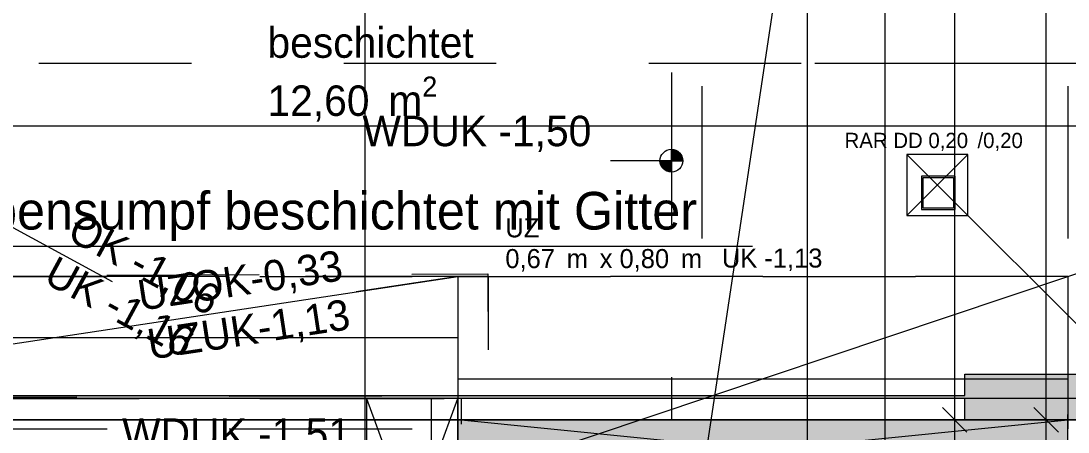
# Model space of a CAD drawing. Header units: metres. Extents: x -14 to 130, y -38 to 4.
# Drawn here: x 1.872 to 5.306, y -22.005 to -20.656 of the extents above; entities that cross this region are included whole.
import ezdxf

# ---------------------------------------------------------------- set-up
doc = ezdxf.new("R2010")
doc.units = ezdxf.units.M
doc.header["$MEASUREMENT"] = 0
for name, pattern in [('Kanal', [0.005, 0.003, -0.001, 0, -0.001]), ('Schnittlinie', [0.006, 0.003, -0.0015, 0, -0.0015]), ('Strichliert_1_-1', [2, 1, -1]), ('Strichlinie eng', [0.002, 0.0015, -0.0005]), ('Untersicht', [0.001, 0.0005, -0.0005])]:
    doc.linetypes.add(name, pattern=pattern)
for name, color, linetype in [('-1._KG PP_3_150 Stütze', 7, 'Continuous'), ('-1._KG PP_3_210 Decke', 7, 'Continuous'), ('-1._KG PP_3_220 Bodenaufbau', 7, 'Continuous'), ('-1._KG PP_3_250 Träger Unterzug', 7, 'Continuous'), ('-1._KG PP_3_270 Deckendurchbruchsymbol', 7, 'Continuous'), ('-1._KG PP_3_570 Beschriftung 3D', 7, 'Continuous'), ('-1._KG PP_3_810 Raum', 7, 'Continuous'), ('-1._KG PP_3_815 Raumbegrenzung', 7, 'Continuous'), ('-1._KG PP_3_851 Marker Schnitt', 7, 'Continuous'), ('-1._KG PP_3_945 Einreichplan Beschriftung', 7, 'Continuous'), ('-1._KG PP_3_955 Polierplan Beschriftung', 7, 'Continuous'), ('-1._KG PP_3_Bemaßen_Sperrmaß 2D', 7, 'Continuous'), ('-1._KG PP_3_Kataster Grenzpunkte_Grenzpunkt (GP) Hausecke_Kennzeichen', 7, 'Continuous'), ('-1._KG PP_3_Kataster Grenzpunkte_Grenzpunkt (GP) Zeichen im Fels_Kennzeichen', 7, 'Continuous'), ('-1._KG PP_3_Kataster Grundstücke_Grundstück', 7, 'Continuous')]:
    doc.layers.add(name, color=color, linetype=linetype)
doc.styles.add('ERSTELLTER_STIL_5', font='')
doc.styles.get('ERSTELLTER_STIL_5').set_extended_font_data('Eurostile')
doc.linetypes.add('GAS', pattern='A,0,[1,415_260415_PP_VA_1_2 -1 KG1.Shx,S=0.186508,R=0,X=0,Y=0],-26.5,0', length=26.5)

msp = doc.modelspace()

# ---------------------------------------------------------------- hatches: boundary and pattern name
at = {"layer": '-1._KG PP_3_150 Stütze', "linetype": 'Continuous', "lineweight": 13, "true_color": 0x3f7f02}
msp.add_hatch(color=76, dxfattribs=at).paths.add_polyline_path([(3.305, -22.165), (5.305, -22.165), (5.305, -21.965), (3.305, -21.965)])
at = {"layer": '-1._KG PP_3_570 Beschriftung 3D', "linetype": 'Continuous', "lineweight": 0, "true_color": 0x191100}
h = msp.add_hatch(color=28, dxfattribs=at)
h.paths.add_polyline_path([(0.8669, -11.48), (0.8449, -11.48), (0.8449, -11.49), (0.8669, -11.49), (0.8669, -11.935), (1.0169, -11.935), (1.0169, -11.56), (1.7669, -11.56), (1.7669, -11.49), (4.9669, -11.49), (4.9669, -11.56), (5.7169, -11.56), (5.7169, -11.935), (5.7869, -11.935), (5.7869, -13.105), (5.7169, -13.105), (5.7169, -13.855), (4.9669, -13.855), (4.9669, -13.925), (1.7669, -13.925), (1.7669, -13.855), (1.0169, -13.855), (1.0169, -13.105), (0.8669, -13.105), (0.8669, -14.005), (1.7669, -14.005), (1.7669, -13.935), (4.9669, -13.935), (4.9669, -14.005), (5.7869, -14.005), (5.7869, -14.205), (4.9669, -14.205), (4.9669, -14.275), (1.7669, -14.275), (1.7669, -14.205), (0.8669, -14.205), (0.8669, -15.105), (1.0169, -15.105), (1.0169, -14.355), (1.7669, -14.355), (1.7669, -14.285), (4.9669, -14.285), (4.9669, -14.355), (5.7169, -14.355), (5.7169, -15.105), (5.7869, -15.105), (5.7869, -15.825), (5.7169, -15.825), (5.7169, -16.575), (4.9669, -16.575), (4.9669, -16.645), (1.7669, -16.645), (1.7669, -16.575), (1.0169, -16.575), (1.0169, -15.825), (0.8669, -15.825), (0.8669, -16.725), (1.7669, -16.725), (1.7669, -16.655), (4.9669, -16.655), (4.9669, -16.725), (5.7869, -16.725), (5.7869, -16.925), (4.9669, -16.925), (4.9669, -16.995), (1.7669, -16.995), (1.7669, -16.925), (0.8669, -16.925), (0.8669, -17.825), (1.0169, -17.825), (1.0169, -17.075), (1.7669, -17.075), (1.7669, -17.005), (4.9669, -17.005), (4.9669, -17.075), (5.7169, -17.075), (5.7169, -17.825), (5.7869, -17.825), (5.7869, -18.995), (5.7169, -18.995), (5.7169, -19.37), (4.9669, -19.37), (4.9669, -19.44), (1.7669, -19.44), (1.7669, -19.37), (1.0169, -19.37), (1.0169, -18.995), (0.8669, -18.995), (0.8669, -19.895), (1.0169, -19.895), (1.0169, -19.52), (1.7669, -19.52), (1.7669, -19.45), (4.9669, -19.45), (4.9669, -19.52), (5.7169, -19.52), (5.7169, -19.895), (5.7869, -19.895), (5.7869, -21.065), (5.7169, -21.065), (5.7169, -21.815), (4.9669, -21.815), (4.9669, -21.885), (1.7669, -21.885), (1.7669, -21.815), (1.0169, -21.815), (1.0169, -21.065), (0.8669, -21.065), (0.8669, -21.965), (1.7669, -21.965), (1.7669, -21.895), (4.9669, -21.895), (4.9669, -21.965), (5.7869, -21.965), (5.7869, -22.165), (4.9669, -22.165), (4.9669, -22.235), (1.7669, -22.235), (1.7669, -22.165), (0.8669, -22.165), (0.8669, -23.065), (1.0169, -23.065), (1.0169, -22.315), (1.7669, -22.315), (1.7669, -22.245), (4.9669, -22.245), (4.9669, -22.315), (5.7169, -22.315), (5.7169, -23.065), (5.7869, -23.065), (5.7869, -24.235), (5.7169, -24.235), (5.7169, -24.61), (4.9669, -24.61), (4.9669, -24.68), (1.7669, -24.68), (1.7669, -24.61), (1.0169, -24.61), (1.0169, -24.235), (0.8669, -24.235), (0.8669, -25.135), (1.0169, -25.135), (1.0169, -24.76), (1.7669, -24.76), (1.7669, -24.69), (4.9669, -24.69), (4.9669, -24.76), (5.7169, -24.76), (5.7169, -25.135), (5.7869, -25.135), (5.7869, -26.305), (5.7169, -26.305), (5.7169, -27.055), (4.9669, -27.055), (4.9669, -27.125), (1.7669, -27.125), (1.7669, -27.055), (1.0169, -27.055), (1.0169, -26.305), (0.8669, -26.305), (0.8669, -27.205), (1.7669, -27.205), (1.7669, -27.135), (4.9669, -27.135), (4.9669, -27.205), (5.8569, -27.205), (5.8569, -27.2189), (4.976, -27.345), (4.9859, -27.4143), (1.8181, -27.8674), (1.8082, -27.7981), (0.9173, -27.9256), (1.0447, -28.8165), (1.1932, -28.7953), (1.087, -28.0528), (1.8294, -27.9466), (1.8195, -27.8773), (4.9873, -27.4242), (4.9972, -27.4935), (5.7396, -27.3872), (5.8458, -28.1297), (5.9151, -28.1198), (6.0171, -28.8325), (5.9478, -28.8424), (6.054, -29.5849), (5.3116, -29.6911), (5.3215, -29.7604), (2.1537, -30.2135), (2.1438, -30.1442), (1.4014, -30.2504), (1.2952, -29.508), (1.1467, -29.5292), (1.2741, -30.4202), (0.9173, -30.4715), (1.0447, -31.3624), (1.1932, -31.3412), (1.087, -30.5987), (1.8294, -30.4925), (1.8195, -30.4232), (4.9873, -29.9701), (4.9972, -30.0394), (5.7396, -29.9332), (5.8458, -30.6756), (5.9151, -30.6657), (6.0171, -31.3784), (5.9478, -31.3883), (6.054, -32.1308), (5.3116, -32.237), (5.3215, -32.3063), (2.1537, -32.7594), (2.1438, -32.6901), (1.4014, -32.7963), (1.2952, -32.0539), (1.1467, -32.0751), (1.2741, -32.9661), (2.1651, -32.8386), (2.1551, -32.7693), (5.3229, -32.3162), (5.3328, -32.3855), (13.0079, -31.2875), (13.0178, -31.3553), (13.9084, -31.2254), (13.8997, -31.166), (17.0675, -30.7129), (17.0749, -30.7638), (17.9655, -30.634), (17.8356, -29.7434), (17.7645, -29.7538), (17.6625, -29.0411), (17.7318, -29.031), (17.602, -28.1404), (16.7114, -28.2702), (16.7227, -28.3479), (13.555, -28.8011), (13.5557, -28.806), (13.5448, -28.7318), (12.6543, -28.8616), (12.7841, -29.7522), (12.8533, -29.7421), (12.9553, -30.4549), (12.8879, -30.4647), (13.0065, -31.2777), (6.2223, -32.2481), (6.0963, -31.3671), (6.027, -31.377), (5.925, -30.6643), (5.9943, -30.6544), (5.8668, -29.7632), (6.2237, -29.7121), (6.0963, -28.8212), (6.027, -28.8311), (5.925, -28.1184), (5.9943, -28.1084), (5.8669, -27.2175), (5.8669, -26.305), (5.7969, -26.305), (5.7969, -25.135), (5.8669, -25.135), (5.8669, -24.235), (5.7969, -24.235), (5.7969, -23.065), (5.8669, -23.065), (5.8669, -22.165), (5.7969, -22.165), (5.7969, -21.965), (5.8669, -21.965), (5.8669, -21.065), (5.7969, -21.065), (5.7969, -19.895), (5.8669, -19.895), (5.8669, -18.995), (5.7969, -18.995), (5.7969, -17.825), (5.8669, -17.825), (5.8669, -16.925), (5.7969, -16.925), (5.7969, -16.725), (5.8669, -16.725), (5.8669, -15.825), (5.7969, -15.825), (5.7969, -15.105), (5.8669, -15.105), (5.8669, -14.205), (5.7969, -14.205), (5.7969, -14.005), (5.8669, -14.005), (5.8669, -13.105), (5.7969, -13.105), (5.7969, -11.935), (5.8669, -11.935), (5.8669, -11.035), (5.7969, -11.035), (5.7969, -9.865), (5.8669, -9.865), (5.8669, -8.965), (4.9669, -8.965), (4.9669, -9.035), (1.7669, -9.035), (1.7669, -8.965), (0.8669, -8.965), (0.8669, -9.865), (1.0169, -9.865), (1.0169, -9.115), (1.7669, -9.115), (1.7669, -9.045), (4.9669, -9.045), (4.9669, -9.115), (5.7169, -9.115), (5.7169, -9.865), (5.7869, -9.865), (5.7869, -11.035), (5.7169, -11.035), (5.7169, -11.41), (4.9669, -11.41), (4.9669, -11.48), (1.7669, -11.48), (1.7669, -11.41), (1.0169, -11.41), (1.0169, -11.035), (0.8669, -11.035)])
h.paths.add_polyline_path([(12.9325, -29.7306), (12.8243, -28.9884), (13.5665, -28.8802), (13.5564, -28.811), (16.7241, -28.3578), (16.7228, -28.3486), (16.733, -28.4186), (17.4752, -28.3104), (17.5834, -29.0526), (17.6526, -29.0425), (17.7546, -29.7552), (17.6872, -29.7651), (17.7954, -30.5072), (17.0532, -30.6154), (17.066, -30.703), (13.8983, -31.1561), (13.8867, -31.077), (13.1446, -31.1852), (13.0364, -30.443), (12.9652, -30.4534), (12.8632, -29.7407)], flags=0)
at = {"layer": '-1._KG PP_3_Kataster Grenzpunkte_Grenzpunkt (GP) Hausecke_Kennzeichen', "linetype": 'Continuous', "lineweight": 13, "true_color": 0xff6400}
for points in [[(4.005, -21.1147), (4.0425, -21.1147), (4.0397, -21.1003), (4.0315, -21.0881), (4.0194, -21.08), (4.005, -21.0772)], [(4.005, -21.1147), (3.9675, -21.1147), (3.9704, -21.129), (3.9785, -21.1412), (3.9907, -21.1493), (4.005, -21.1522)]]:
    msp.add_hatch(color=30, dxfattribs=at).paths.add_polyline_path(points)

# ---------------------------------------------------------------- linework, layer by layer
at = {"layer": '-1._KG PP_3_150 Stütze', "color": 7, "linetype": 'Continuous', "lineweight": 13, "ltscale": 1000}
for p, q in [((3.305, -22.165), (5.305, -21.965)), ((5.305, -22.165), (3.305, -21.965))]:
    msp.add_line(p, q, dxfattribs=at)
at = {"layer": '-1._KG PP_3_150 Stütze', "color": 7, "linetype": 'Continuous', "lineweight": 18, "ltscale": 1000, "flags": 128}
msp.add_lwpolyline([(3.305, -22.165), (5.305, -22.165), (5.305, -21.965), (3.305, -21.965)], close=True, dxfattribs=at)
at = {"layer": '-1._KG PP_3_210 Decke', "color": 8, "linetype": 'Untersicht', "lineweight": 13, "ltscale": 1000, "flags": 128}
msp.add_lwpolyline([(0.1831, -14.47), (0.185, -14.9998), (0.185, -21.895), (3.305, -21.895), (3.305, -22.165), (4.905, -22.165), (4.905, -24.32), (7.875, -24.32), (7.875, -23.85), (9.87, -23.85), (9.87, -24.32), (13.0067, -24.32), (12.9484, -23.92), (12.865, -23.92), (12.865, -21.895), (18.7604, -21.895), (18.7621, -21.495), (18.7694, -20.4274), (14.6603, -20.4274), (15.32, -17.3819), (15.32, -14.87), (15.32, -14.47)], close=True, dxfattribs=at)
at = {"layer": '-1._KG PP_3_210 Decke', "color": 7, "linetype": 'Untersicht', "lineweight": 13, "ltscale": 1000, "true_color": 0xf4f4f4, "flags": 128}
msp.add_lwpolyline([(5.305, -21.495), (0.1844, -21.495), (0.1967, -31.38), (9.535, -31.38), (9.535, -30.88), (12.385, -30.88), (12.385, -29.98), (18.7258, -29.98), (18.7621, -21.495), (12.465, -21.495), (12.465, -24.32), (13.0067, -24.32), (13.2326, -25.87), (9.875, -25.87), (7.875, -25.87), (7.875, -23.92), (5.305, -23.92)], close=True, dxfattribs=at)
at = {"layer": '-1._KG PP_3_220 Bodenaufbau', "color": 7, "linetype": 'Continuous', "lineweight": 13, "ltscale": 1000, "flags": 128}
for points in [[(3.305, -21.965), (3.305, -22.165)], [(5.305, -21.965), (3.305, -21.965)], [(5.305, -22.165), (5.305, -21.965)]]:
    msp.add_lwpolyline(points, dxfattribs=at)
at = {"layer": '-1._KG PP_3_250 Träger Unterzug', "color": 76, "linetype": 'GAS', "lineweight": 13, "ltscale": 1000, "true_color": 0x3f7f02}
for p, q in [((4.705, -14.005), (4.705, -22.165)), ((0.655, -21.695), (3.305, -21.695)), ((3.305, -21.83), (5.305, -21.83))]:
    msp.add_line(p, q, dxfattribs=at)
at = {"layer": '-1._KG PP_3_250 Träger Unterzug', "color": 76, "linetype": 'Untersicht', "lineweight": 13, "ltscale": 1000, "true_color": 0x3f7f02, "flags": 128}
for points in [[(4.105, -14.87), (4.105, -21.495)], [(5.305, -14.87), (5.305, -21.495)], [(4.9773, -21.0945), (4.7773, -21.0945)], [(4.7773, -21.0945), (4.7773, -21.2945)], [(4.9773, -21.2945), (4.9773, -21.0945)], [(4.7773, -21.2945), (4.9773, -21.2945)], [(0.655, -21.495), (3.305, -21.495)], [(3.305, -21.495), (3.305, -22.165)], [(3.305, -21.495), (5.305, -21.495)], [(3.305, -21.495), (3.305, -21.895)], [(5.305, -21.495), (5.305, -22.165)], [(0.655, -21.895), (3.305, -21.895)]]:
    msp.add_lwpolyline(points, dxfattribs=at)
at = {"layer": '-1._KG PP_3_270 Deckendurchbruchsymbol', "color": 7, "linetype": 'Untersicht', "lineweight": 13, "ltscale": 1000}
for p, q in [((4.7773, -21.2945), (4.9773, -21.0945)), ((4.7773, -21.0945), (4.9773, -21.2945))]:
    msp.add_line(p, q, dxfattribs=at)
at = {"layer": '-1._KG PP_3_270 Deckendurchbruchsymbol', "color": 7, "linetype": 'Strichlinie eng', "lineweight": 13, "ltscale": 1000}
for p, q in [((3.005, -22.705), (3.305, -21.895)), ((3.005, -21.895), (3.305, -22.705))]:
    msp.add_line(p, q, dxfattribs=at)
at = {"layer": '-1._KG PP_3_270 Deckendurchbruchsymbol', "color": 7, "linetype": 'Untersicht', "lineweight": 13, "ltscale": 1000, "flags": 128}
msp.add_lwpolyline([(4.9773, -21.2945), (4.9773, -21.0945), (4.7773, -21.0945), (4.7773, -21.2945)], close=True, dxfattribs=at)
at = {"layer": '-1._KG PP_3_270 Deckendurchbruchsymbol', "color": 7, "linetype": 'Strichlinie eng', "lineweight": 13, "ltscale": 1000, "flags": 128}
msp.add_lwpolyline([(3.305, -22.705), (3.305, -21.895), (3.005, -21.895), (3.005, -22.705)], close=True, dxfattribs=at)
at = {"layer": '-1._KG PP_3_570 Beschriftung 3D', "color": 40, "linetype": 'Continuous', "lineweight": 0, "ltscale": 1000, "true_color": 0xffb300, "flags": 128}
for points in [[(4.9669, -21.815), (5.7169, -21.815)], [(4.9669, -21.885), (4.9669, -21.815)], [(1.7669, -21.885), (4.9669, -21.885)], [(4.9669, -21.895), (1.7669, -21.895)], [(4.9669, -21.965), (4.9669, -21.895)], [(5.7869, -21.965), (4.9669, -21.965)]]:
    msp.add_lwpolyline(points, dxfattribs=at)
at = {"layer": '-1._KG PP_3_810 Raum', "color": 5, "linetype": 'Continuous', "lineweight": 0, "ltscale": 1000, "flags": 128}
msp.add_lwpolyline([(0.8669, -19.445), (0.8669, -21.965), (5.8669, -21.965), (5.8669, -19.445)], close=True, dxfattribs=at)
at = {"layer": '-1._KG PP_3_815 Raumbegrenzung', "color": 5, "linetype": 'Continuous', "lineweight": 0, "ltscale": 1000, "flags": 128}
msp.add_lwpolyline([(5.8669, -21.965), (0.8669, -21.965), (0.8669, -19.445), (5.8669, -19.445)], close=True, dxfattribs=at)
at = {"layer": '-1._KG PP_3_851 Marker Schnitt', "color": 7, "linetype": 'Schnittlinie', "lineweight": 13, "ltscale": 1000}
msp.add_line((4.45, -20.015), (4.45, -35.645), dxfattribs=at)
at = {"layer": '-1._KG PP_3_955 Polierplan Beschriftung', "color": 7, "linetype": 'Continuous', "lineweight": 13, "ltscale": 1000}
msp.add_line((1.4278, -21.3946), (4.2704, -21.3946), dxfattribs=at)
at = {"layer": '-1._KG PP_3_Bemaßen_Sperrmaß 2D', "color": 5, "linetype": 'GAS', "lineweight": 0, "ltscale": 1000}
for p, q in [((3, 3), (3, -36)), ((-1.5, -21), (21, -21))]:
    msp.add_line(p, q, dxfattribs=at)
at = {"layer": '-1._KG PP_3_Kataster Grenzpunkte_Grenzpunkt (GP) Hausecke_Kennzeichen', "color": 7, "linetype": 'Strichliert_1_-1', "lineweight": 13, "ltscale": 1000}
for p, q in [((4.1054, -22.1625), (5.2756, -14.4005)), ((5.305, -21.495), (5.6461, -21.3807)), ((0.6575, -21.8946), (3.305, -21.495)), ((3.305, -21.495), (2.9711, -21.5454)), ((3.3074, -22.1642), (5.305, -21.495))]:
    msp.add_line(p, q, dxfattribs=at)
at = {"layer": '-1._KG PP_3_Kataster Grenzpunkte_Grenzpunkt (GP) Hausecke_Kennzeichen', "color": 76, "linetype": 'Continuous', "lineweight": 13, "ltscale": 1000, "true_color": 0x3f7f02}
for p, q in [((4.9339, -21.965), (4.9339, -16.925)), ((4.8939, -21.925), (4.9739, -22.005)), ((5.0089, -21.965), (4.8589, -21.965)), ((4.9339, -22.165), (4.9339, -21.965))]:
    msp.add_line(p, q, dxfattribs=at)
at = {"layer": '-1._KG PP_3_Kataster Grenzpunkte_Grenzpunkt (GP) Hausecke_Kennzeichen', "color": 6, "linetype": 'Continuous', "lineweight": 13, "ltscale": 1000, "true_color": 0xfb02fe}
for p, q in [((5.2339, -21.965), (5.2339, -16.925)), ((5.1939, -21.925), (5.2739, -22.005)), ((5.3089, -21.965), (5.1589, -21.965)), ((5.2339, -22.165), (5.2339, -21.965))]:
    msp.add_line(p, q, dxfattribs=at)
at = {"layer": '-1._KG PP_3_Kataster Grenzpunkte_Grenzpunkt (GP) Hausecke_Kennzeichen', "color": 30, "linetype": 'Untersicht', "lineweight": 13, "ltscale": 1000, "true_color": 0xff6400}
msp.add_line((0.8535, -20.795), (2.5665, -21.7258), dxfattribs=at)
at = {"layer": '-1._KG PP_3_Kataster Grenzpunkte_Grenzpunkt (GP) Hausecke_Kennzeichen', "color": 30, "linetype": 'Continuous', "lineweight": 13, "ltscale": 1000, "true_color": 0xff6400}
for p, q in [((4.005, -21.1522), (4.005, -21.0772)), ((3.905, -21.1147), (3.805, -21.1147)), ((4.005, -21.1147), (3.905, -21.1147)), ((3.9675, -21.1147), (4.0425, -21.1147))]:
    msp.add_line(p, q, dxfattribs=at)
msp.add_circle((4.005, -21.1147), 0.0375, dxfattribs=at)
at = {"layer": '-1._KG PP_3_Kataster Grenzpunkte_Grenzpunkt (GP) Zeichen im Fels_Kennzeichen', "color": 171, "linetype": 'Untersicht', "lineweight": 13, "ltscale": 1000, "true_color": 0x6c6cff, "flags": 128}
for points in [[(4.825, -21.275), (4.935, -21.275), (4.935, -21.165), (4.825, -21.165)], [(4.83, -21.17), (4.93, -21.17), (4.93, -21.27), (4.83, -21.27)]]:
    msp.add_lwpolyline(points, close=True, dxfattribs=at)
at = {"layer": '-1._KG PP_3_Kataster Grenzpunkte_Grenzpunkt (GP) Zeichen im Fels_Kennzeichen', "color": 171, "linetype": 'Kanal', "lineweight": 13, "ltscale": 1000, "true_color": 0x6c6cff, "flags": 128}
msp.add_lwpolyline([(4.8773, -21.1945), (5.4314, -21.7486)], dxfattribs=at)
at = {"layer": '-1._KG PP_3_Kataster Grundstücke_Grundstück', "color": 30, "linetype": 'Untersicht', "lineweight": 13, "ltscale": 1000, "true_color": 0xff6400, "flags": 128}
for points in [[(0.8535, -20.795), (0.8535, -21.495), (3.4035, -21.4855), (3.405, -21.8855), (0.855, -21.895), (0.855, -21.995), (3.3169, -21.995), (3.3169, -21.965), (5.3169, -21.965), (5.3169, -22.165), (4.805, -22.165), (4.805, -23.82), (4.805, -23.92), (7.475, -23.92)], [(14.5807, -20.795), (11.765, -20.795), (11.765, -23.22), (6.0051, -23.22), (6.0051, -20.795), (0.8535, -20.795)]]:
    msp.add_lwpolyline(points, dxfattribs=at)
for points in [[(4.005, -21.965), (5.405, -21.965), (5.405, -20.795), (4.005, -20.795)], [(0.655, -21.895), (3.405, -21.895), (3.405, -21.495), (0.655, -21.495)], [(0.655, -21.995), (3.405, -21.995), (3.405, -21.895), (0.655, -21.895)], [(3.3169, -21.895), (0.9549, -21.895), (0.9645, -29.58), (3.3169, -29.58), (3.3169, -27.405), (3.3169, -27.205)], [(3.2169, -21.895), (3.2169, -22.265), (5.4169, -22.265), (5.4169, -21.895)]]:
    msp.add_lwpolyline(points, close=True, dxfattribs=at)

# ---------------------------------------------------------------- texts
at = {"layer": '-1._KG PP_3_270 Deckendurchbruchsymbol', "color": 1, "linetype": 'Continuous', "lineweight": 0, "insert": (4.8773, -21.0876), "char_height": 0.05, "attachment_point": 8, "style": 'ERSTELLTER_STIL_5'}
msp.add_mtext('\\A1;{\\pqc;\\pt0;\\fEurostile|b0|i0|c0|p0;\\W1.000000;RAR DD 0,20\\fEurostile|b0|i0|c0|p0;\\W1.000000;\\A1{\\H.66x;\\S^  ;}\\fEurostile|b0|i0|c0|p0;\\W1.000000; /0,20\\fEurostile|b0|i0|c0|p0;\\W1.000000;\\A1{\\H.66x;\\S^  ;}\\fEurostile|b0|i0|c0|p0;\\W1.000000;\\fEurostile|b0|i0|c0|p0;\\W1.000000;\\A1{\\H.66x;\\S^  ;}}', dxfattribs=at)
at = {"layer": '-1._KG PP_3_810 Raum', "color": 7, "linetype": 'Continuous', "lineweight": 13, "char_height": 0.1, "attachment_point": 1, "style": 'ERSTELLTER_STIL_5'}
for s, insert in [('\\A1;{\\pql;\\pt0;\\fEurostile|b0|i0|c0|p0;\\W1.000000;beschichtet}', (2.6803, -20.6768)), ('\\A1;{\\pql;\\pt0,0.05;\\fEurostile|b0|i0|c0|p0;\\W1.000000;12,60\\fEurostile|b0|i0|c0|p0;\\W1.000000;\\A1{\\H.66x;\\S^  ;}\\fEurostile|b0|i0|c0|p0;\\W1.000000; m\\fEurostile|b0|i0|c0|p0;\\W1.000000;\\A1{\\H.66x;\\S2^  ;}}', (2.6803, -20.8383))]:
    msp.add_mtext(s, dxfattribs=dict(at, insert=insert))
at = {"layer": '-1._KG PP_3_945 Einreichplan Beschriftung', "color": 7, "linetype": 'Continuous', "lineweight": 13, "char_height": 0.0625, "style": 'ERSTELLTER_STIL_5'}
for s, insert, attachment_point in [('\\A1;{\\pql;\\pt0,1;\\fEurostile|b0|i0|c0|p0;\\W1.000000;UZ\\fEurostile|b0|i0|c0|p0;\\W1.000000;\\A1{\\H.66x;\\S^  ;}\\fEurostile|b0|i0|c0|p0;\\W1.000000;\\fEurostile|b0|i0|c0|p0;\\W1.000000;\\A1{\\H.66x;\\S^  ;}\\fEurostile|b0|i0|c0|p0;\\W1.000000;\\fEurostile|b0|i0|c0|p0;\\W1.000000;\\fEurostile|b0|i0|c0|p0;\\W1.000000;\\fEurostile|b0|i0|c0|p0;\\W1.000000;\\fEurostile|b0|i0|c0|p0;\\W1.000000;\\fEurostile|b0|i0|c0|p0;\\W1.000000;\\fEurostile|b0|i0|c0|p0;\\W1.000000;\\A1{\\H.66x;\\S^  ;}\\fEurostile|b0|i0|c0|p0;\\W1.000000;\\fEurostile|b0|i0|c0|p0;\\W1.000000;\\A1{\\H.66x;\\S^  ;}\\fEurostile|b0|i0|c0|p0;\\W1.000000;\\fEurostile|b0|i0|c0|p0;\\W1.000000;\\fEurostile|b0|i0|c0|p0;\\W1.000000;\\fEurostile|b0|i0|c0|p0;\\W1.000000;\\fEurostile|b0|i0|c0|p0;\\W1.000000;\\fEurostile|b0|i0|c0|p0;\\W1.000000;\\fEurostile|b0|i0|c0|p0;\\W1.000000;\\A1{\\H.66x;\\S^  ;}\\fEurostile|b0|i0|c0|p0;\\W1.000000;\\fEurostile|b0|i0|c0|p0;\\W1.000000;\\A1{\\H.66x;\\S^  ;}\\fEurostile|b0|i0|c0|p0;\\W1.000000;\\fEurostile|b0|i0|c0|p0;\\W1.000000;\\fEurostile|b0|i0|c0|p0;\\W1.000000;\\fEurostile|b0|i0|c0|p0;\\W1.000000;\\fEurostile|b0|i0|c0|p0;\\W1.000000;\\fEurostile|b0|i0|c0|p0;\\W1.000000;\\fEurostile|b0|i0|c0|p0;\\W1.000000;\\A1{\\H.66x;\\S^  ;}\\fEurostile|b0|i0|c0|p0;\\W1.000000;\\fEurostile|b0|i0|c0|p0;\\W1.000000;\\A1{\\H.66x;\\S^  ;}\\fEurostile|b0|i0|c0|p0;\\W1.000000;\\fEurostile|b0|i0|c0|p0;\\W1.000000;\\fEurostile|b0|i0|c0|p0;\\W1.000000;\\fEurostile|b0|i0|c0|p0;\\W1.000000;\\fEurostile|b0|i0|c0|p0;\\W1.000000;\\fEurostile|b0|i0|c0|p0;\\W1.000000;\\fEurostile|b0|i0|c0|p0;\\W1.000000;\\A1{\\H.66x;\\S^  ;}\\fEurostile|b0|i0|c0|p0;\\W1.000000;\\fEurostile|b0|i0|c0|p0;\\W1.000000;\\A1{\\H.66x;\\S^  ;}\\fEurostile|b0|i0|c0|p0;\\W1.000000;\\fEurostile|b0|i0|c0|p0;\\W1.000000;\\fEurostile|b0|i0|c0|p0;\\W1.000000;\\fEurostile|b0|i0|c0|p0;\\W1.000000;\\fEurostile|b0|i0|c0|p0;\\W1.000000;\\fEurostile|b0|i0|c0|p0;\\W1.000000;\\fEurostile|b0|i0|c0|p0;\\W1.000000;\\A1{\\H.66x;\\S^  ;}\\fEurostile|b0|i0|c0|p0;\\W1.000000;}', (3.4604, -21.3036), 1), ('\\A1;{\\pql;\\pt0,1;\\fEurostile|b0|i0|c0|p0;\\W1.000000;0,67\\fEurostile|b0|i0|c0|p0;\\W1.000000;\\A1{\\H.66x;\\S^  ;}\\fEurostile|b0|i0|c0|p0;\\W1.000000; m\\fEurostile|b0|i0|c0|p0;\\W1.000000;\\A1{\\H.66x;\\S^  ;}\\fEurostile|b0|i0|c0|p0;\\W1.000000; x \\fEurostile|b0|i0|c0|p0;\\W1.000000;\\fEurostile|b0|i0|c0|p0;\\W1.000000;\\fEurostile|b0|i0|c0|p0;\\W1.000000;\\fEurostile|b0|i0|c0|p0;\\W1.000000;\\fEurostile|b0|i0|c0|p0;\\W1.000000;0,80\\fEurostile|b0|i0|c0|p0;\\W1.000000;\\A1{\\H.66x;\\S^  ;}\\fEurostile|b0|i0|c0|p0;\\W1.000000; m\\fEurostile|b0|i0|c0|p0;\\W1.000000;\\A1{\\H.66x;\\S^  ;}\\fEurostile|b0|i0|c0|p0;\\W1.000000;\\fEurostile|b0|i0|c0|p0;\\W1.000000;\\fEurostile|b0|i0|c0|p0;\\W1.000000;\\fEurostile|b0|i0|c0|p0;\\W1.000000;\\fEurostile|b0|i0|c0|p0;\\W1.000000;\\fEurostile|b0|i0|c0|p0;\\W1.000000;\\fEurostile|b0|i0|c0|p0;\\W1.000000;\\A1{\\H.66x;\\S^  ;}\\fEurostile|b0|i0|c0|p0;\\W1.000000;\\fEurostile|b0|i0|c0|p0;\\W1.000000;\\A1{\\H.66x;\\S^  ;}\\fEurostile|b0|i0|c0|p0;\\W1.000000;\\fEurostile|b0|i0|c0|p0;\\W1.000000;\\fEurostile|b0|i0|c0|p0;\\W1.000000;\\fEurostile|b0|i0|c0|p0;\\W1.000000;\\fEurostile|b0|i0|c0|p0;\\W1.000000;\\fEurostile|b0|i0|c0|p0;\\W1.000000;\\fEurostile|b0|i0|c0|p0;\\W1.000000;\\A1{\\H.66x;\\S^  ;}\\fEurostile|b0|i0|c0|p0;\\W1.000000;\\fEurostile|b0|i0|c0|p0;\\W1.000000;\\A1{\\H.66x;\\S^  ;}\\fEurostile|b0|i0|c0|p0;\\W1.000000;\\fEurostile|b0|i0|c0|p0;\\W1.000000;\\fEurostile|b0|i0|c0|p0;\\W1.000000;\\fEurostile|b0|i0|c0|p0;\\W1.000000;\\fEurostile|b0|i0|c0|p0;\\W1.000000;\\fEurostile|b0|i0|c0|p0;\\W1.000000;\\fEurostile|b0|i0|c0|p0;\\W1.000000;\\A1{\\H.66x;\\S^  ;}\\fEurostile|b0|i0|c0|p0;\\W1.000000;\\fEurostile|b0|i0|c0|p0;\\W1.000000;\\A1{\\H.66x;\\S^  ;}\\fEurostile|b0|i0|c0|p0;\\W1.000000;\\fEurostile|b0|i0|c0|p0;\\W1.000000;\\fEurostile|b0|i0|c0|p0;\\W1.000000;\\fEurostile|b0|i0|c0|p0;\\W1.000000;\\fEurostile|b0|i0|c0|p0;\\W1.000000;\\fEurostile|b0|i0|c0|p0;\\W1.000000;\\fEurostile|b0|i0|c0|p0;\\W1.000000;\\A1{\\H.66x;\\S^  ;}\\fEurostile|b0|i0|c0|p0;\\W1.000000;}', (3.4604, -21.4045), 1), ('\\A1;{\\pql;\\fEurostile|b0|i0|c0|p0;\\W1.000000;UK\\fEurostile|b0|i0|c0|p0;\\W1.000000; \\fEurostile|b0|i0|c0|p0;\\W1.000000;-1,13}', (4.1704, -21.4769), 7)]:
    msp.add_mtext(s, dxfattribs=dict(at, insert=insert, attachment_point=attachment_point))
at = {"layer": '-1._KG PP_3_955 Polierplan Beschriftung', "color": 7, "linetype": 'Continuous', "lineweight": 13, "insert": (1.4278, -21.3777), "char_height": 0.123474, "attachment_point": 7, "style": 'ERSTELLTER_STIL_5'}
msp.add_mtext('\\A1;{\\pql;\\fEurostile|b0|i0|c0|p0;\\W1.000000;Pumpensumpf beschichtet mit Gitter}', dxfattribs=at)
at = {"layer": '-1._KG PP_3_Kataster Grenzpunkte_Grenzpunkt (GP) Hausecke_Kennzeichen', "color": 30, "linetype": 'Continuous', "lineweight": 13, "true_color": 0xff6400, "char_height": 0.1, "attachment_point": 7, "style": 'ERSTELLTER_STIL_5'}
for s, insert in [('\\A1;{\\pql;\\fEurostile|b0|i0|c0|p0;\\W1.000000;WD\\fEurostile|b0|i0|c0|p0;\\W1.000000;UK \\fEurostile|b0|i0|c0|p0;\\W1.000000;-1,50}', (2.9919, -21.0856)), ('\\A1;{\\pql;\\fEurostile|b0|i0|c0|p0;\\W1.000000;WD\\fEurostile|b0|i0|c0|p0;\\W1.000000;UK \\fEurostile|b0|i0|c0|p0;\\W1.000000;-1,51}', (2.2037, -22.0788))]:
    msp.add_mtext(s, dxfattribs=dict(at, insert=insert))
at = {"layer": '-1._KG PP_3_Kataster Grenzpunkte_Grenzpunkt (GP) Hausecke_Kennzeichen', "color": 30, "linetype": 'Continuous', "lineweight": 13, "true_color": 0xff6400, "insert": (1.9968, -21.4098), "char_height": 0.1, "attachment_point": 4, "rotation": 331.4823, "line_spacing_factor": 0.968161, "style": 'ERSTELLTER_STIL_5'}
msp.add_mtext('\\A1;{\\pql;\\fEurostile|b0|i0|c0|p0;\\W1.000000;OK \\fEurostile|b0|i0|c0|p0;\\W1.000000;\\fEurostile|b0|i0|c0|p0;\\W1.000000;-1,06\\fEurostile|b0|i0|c0|p0;\\W1.000000;\\A1{\\H.66x;\\S^  ;}\\fEurostile|b0|i0|c0|p0;\\W1.000000;\\fEurostile|b0|i0|c0|p0;\\W1.000000;\\P\\pql;\\fEurostile|b0|i0|c0|p0;\\W1.000000;UK \\fEurostile|b0|i0|c0|p0;\\W1.000000;\\fEurostile|b0|i0|c0|p0;\\W1.000000;-1,16\\fEurostile|b0|i0|c0|p0;\\W1.000000;\\A1{\\H.66x;\\S^  ;}\\fEurostile|b0|i0|c0|p0;\\W1.000000;\\fEurostile|b0|i0|c0|p0;\\W1.000000;}', dxfattribs=at)
at = {"layer": '-1._KG PP_3_Kataster Grenzpunkte_Grenzpunkt (GP) Hausecke_Kennzeichen', "color": 7, "linetype": 'Continuous', "lineweight": 13, "char_height": 0.1, "rotation": 8.5877, "style": 'ERSTELLTER_STIL_5'}
for s, insert, attachment_point in [('\\A1;{\\pql;\\pt0,1;\\fEurostile|b0|i0|c0|p0;\\W1.000000;-0,33\\fEurostile|b0|i0|c0|p0;\\W1.000000;\\A1{\\H.66x;\\S^  ;}\\fEurostile|b0|i0|c0|p0;\\W1.000000;\\fEurostile|b0|i0|c0|p0;\\W1.000000;\\A1{\\H.66x;\\S^  ;}\\fEurostile|b0|i0|c0|p0;\\W1.000000;\\fEurostile|b0|i0|c0|p0;\\W1.000000;\\fEurostile|b0|i0|c0|p0;\\W1.000000;\\fEurostile|b0|i0|c0|p0;\\W1.000000;\\fEurostile|b0|i0|c0|p0;\\W1.000000;\\fEurostile|b0|i0|c0|p0;\\W1.000000;\\fEurostile|b0|i0|c0|p0;\\W1.000000;\\A1{\\H.66x;\\S^  ;}\\fEurostile|b0|i0|c0|p0;\\W1.000000;\\fEurostile|b0|i0|c0|p0;\\W1.000000;\\A1{\\H.66x;\\S^  ;}\\fEurostile|b0|i0|c0|p0;\\W1.000000;\\fEurostile|b0|i0|c0|p0;\\W1.000000;\\fEurostile|b0|i0|c0|p0;\\W1.000000;\\fEurostile|b0|i0|c0|p0;\\W1.000000;\\fEurostile|b0|i0|c0|p0;\\W1.000000;\\fEurostile|b0|i0|c0|p0;\\W1.000000;\\fEurostile|b0|i0|c0|p0;\\W1.000000;\\A1{\\H.66x;\\S^  ;}\\fEurostile|b0|i0|c0|p0;\\W1.000000;\\fEurostile|b0|i0|c0|p0;\\W1.000000;\\A1{\\H.66x;\\S^  ;}\\fEurostile|b0|i0|c0|p0;\\W1.000000;\\fEurostile|b0|i0|c0|p0;\\W1.000000;\\fEurostile|b0|i0|c0|p0;\\W1.000000;\\fEurostile|b0|i0|c0|p0;\\W1.000000;\\fEurostile|b0|i0|c0|p0;\\W1.000000;\\fEurostile|b0|i0|c0|p0;\\W1.000000;\\fEurostile|b0|i0|c0|p0;\\W1.000000;\\A1{\\H.66x;\\S^  ;}\\fEurostile|b0|i0|c0|p0;\\W1.000000;\\fEurostile|b0|i0|c0|p0;\\W1.000000;\\fEurostile|b0|i0|c0|p0;\\W1.000000;\\fEurostile|b0|i0|c0|p0;\\W1.000000;\\fEurostile|b0|i0|c0|p0;\\W1.000000;\\fEurostile|b0|i0|c0|p0;\\W1.000000;\\fEurostile|b0|i0|c0|p0;\\W1.000000;\\fEurostile|b0|i0|c0|p0;\\W1.000000;\\fEurostile|b0|i0|c0|p0;\\W1.000000;\\fEurostile|b0|i0|c0|p0;\\W1.000000;\\fEurostile|b0|i0|c0|p0;\\W1.000000;\\fEurostile|b0|i0|c0|p0;\\W1.000000;\\fEurostile|b0|i0|c0|p0;\\W1.000000;\\fEurostile|b0|i0|c0|p0;\\W1.000000;\\fEurostile|b0|i0|c0|p0;\\W1.000000;\\fEurostile|b0|i0|c0|p0;\\W1.000000;\\fEurostile|b0|i0|c0|p0;\\W1.000000;\\fEurostile|b0|i0|c0|p0;\\W1.000000;\\fEurostile|b0|i0|c0|p0;\\W1.000000;}', (2.6157, -21.4527), 1), ('\\A1;{\\pqr;\\pt0,1;\\fEurostile|b0|i0|c0|p0;\\W1.000000; UZOK}', (2.6157, -21.4527), 3), ('\\A1;{\\pql;\\pt0,1;\\fEurostile|b0|i0|c0|p0;\\W1.000000;-1,13\\fEurostile|b0|i0|c0|p0;\\W1.000000;\\A1{\\H.66x;\\S^  ;}\\fEurostile|b0|i0|c0|p0;\\W1.000000;\\fEurostile|b0|i0|c0|p0;\\W1.000000;\\A1{\\H.66x;\\S^  ;}\\fEurostile|b0|i0|c0|p0;\\W1.000000;\\fEurostile|b0|i0|c0|p0;\\W1.000000;\\fEurostile|b0|i0|c0|p0;\\W1.000000;\\fEurostile|b0|i0|c0|p0;\\W1.000000;\\fEurostile|b0|i0|c0|p0;\\W1.000000;\\fEurostile|b0|i0|c0|p0;\\W1.000000;\\fEurostile|b0|i0|c0|p0;\\W1.000000;\\A1{\\H.66x;\\S^  ;}\\fEurostile|b0|i0|c0|p0;\\W1.000000;\\fEurostile|b0|i0|c0|p0;\\W1.000000;\\A1{\\H.66x;\\S^  ;}\\fEurostile|b0|i0|c0|p0;\\W1.000000;\\fEurostile|b0|i0|c0|p0;\\W1.000000;\\fEurostile|b0|i0|c0|p0;\\W1.000000;\\fEurostile|b0|i0|c0|p0;\\W1.000000;\\fEurostile|b0|i0|c0|p0;\\W1.000000;\\fEurostile|b0|i0|c0|p0;\\W1.000000;\\fEurostile|b0|i0|c0|p0;\\W1.000000;\\A1{\\H.66x;\\S^  ;}\\fEurostile|b0|i0|c0|p0;\\W1.000000;\\fEurostile|b0|i0|c0|p0;\\W1.000000;\\A1{\\H.66x;\\S^  ;}\\fEurostile|b0|i0|c0|p0;\\W1.000000;\\fEurostile|b0|i0|c0|p0;\\W1.000000;\\fEurostile|b0|i0|c0|p0;\\W1.000000;\\fEurostile|b0|i0|c0|p0;\\W1.000000;\\fEurostile|b0|i0|c0|p0;\\W1.000000;\\fEurostile|b0|i0|c0|p0;\\W1.000000;\\fEurostile|b0|i0|c0|p0;\\W1.000000;\\A1{\\H.66x;\\S^  ;}\\fEurostile|b0|i0|c0|p0;\\W1.000000;\\fEurostile|b0|i0|c0|p0;\\W1.000000;\\fEurostile|b0|i0|c0|p0;\\W1.000000;\\fEurostile|b0|i0|c0|p0;\\W1.000000;\\fEurostile|b0|i0|c0|p0;\\W1.000000;\\fEurostile|b0|i0|c0|p0;\\W1.000000;\\fEurostile|b0|i0|c0|p0;\\W1.000000;\\fEurostile|b0|i0|c0|p0;\\W1.000000;\\fEurostile|b0|i0|c0|p0;\\W1.000000;\\fEurostile|b0|i0|c0|p0;\\W1.000000;\\fEurostile|b0|i0|c0|p0;\\W1.000000;\\fEurostile|b0|i0|c0|p0;\\W1.000000;\\fEurostile|b0|i0|c0|p0;\\W1.000000;\\fEurostile|b0|i0|c0|p0;\\W1.000000;\\fEurostile|b0|i0|c0|p0;\\W1.000000;\\fEurostile|b0|i0|c0|p0;\\W1.000000;\\fEurostile|b0|i0|c0|p0;\\W1.000000;\\fEurostile|b0|i0|c0|p0;\\W1.000000;\\fEurostile|b0|i0|c0|p0;\\W1.000000;}', (2.64, -21.6134), 1), ('\\A1;{\\pqr;\\pt0,1;\\fEurostile|b0|i0|c0|p0;\\W1.000000;UZUK}', (2.6402, -21.6144), 3)]:
    msp.add_mtext(s, dxfattribs=dict(at, insert=insert, attachment_point=attachment_point))

doc.saveas('drawing.dxf')
